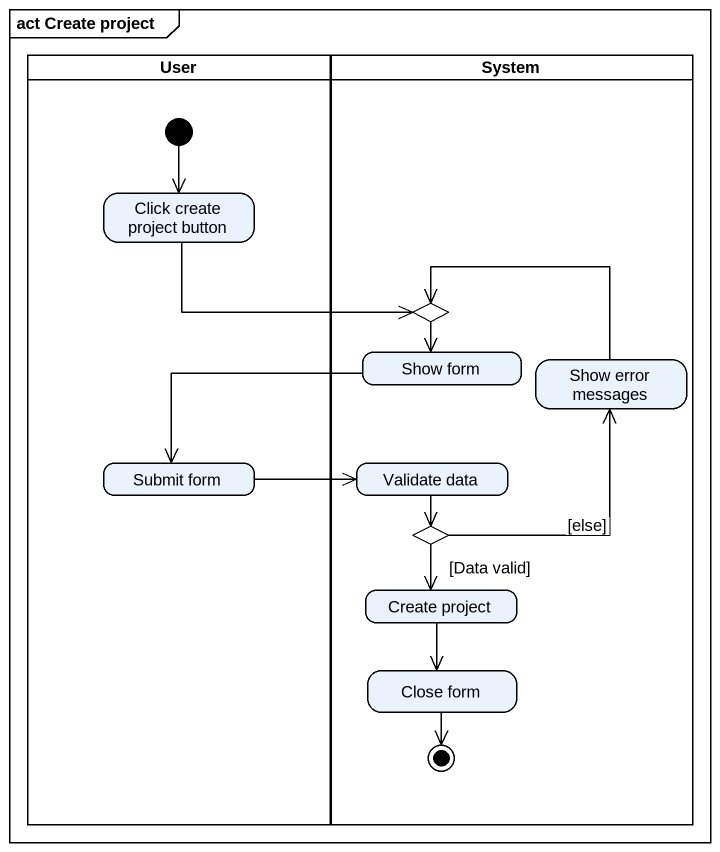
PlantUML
@startuml
mainframe act Create project
hide empty description
state User <<partition>> {
  state "Click create project button" as Click_create_project_button
  state "Submit form" as Submit_form
  [*] --> Click_create_project_button
}
state System <<partition>> {
  state choice1 <<choice>>
  state "Show form" as Show_form
  state "Show error messages" as Show_error_messages
  state "Validate data" as Validate_data
  state choice2 <<choice>>
  state "Create project" as Create_project
  state "Close form" as Close_form
  Close_form --> [*]
}
Click_create_project_button -right-> choice1
choice1 --> Show_form
Show_form -left-> Submit_form
Show_error_messages -left-> choice1
Submit_form -right-> Validate_data
Validate_data --> choice2
choice2 -up-> Show_error_messages : [else]
choice2 --> Create_project : [Data valid]
Create_project --> Close_form
@enduml
